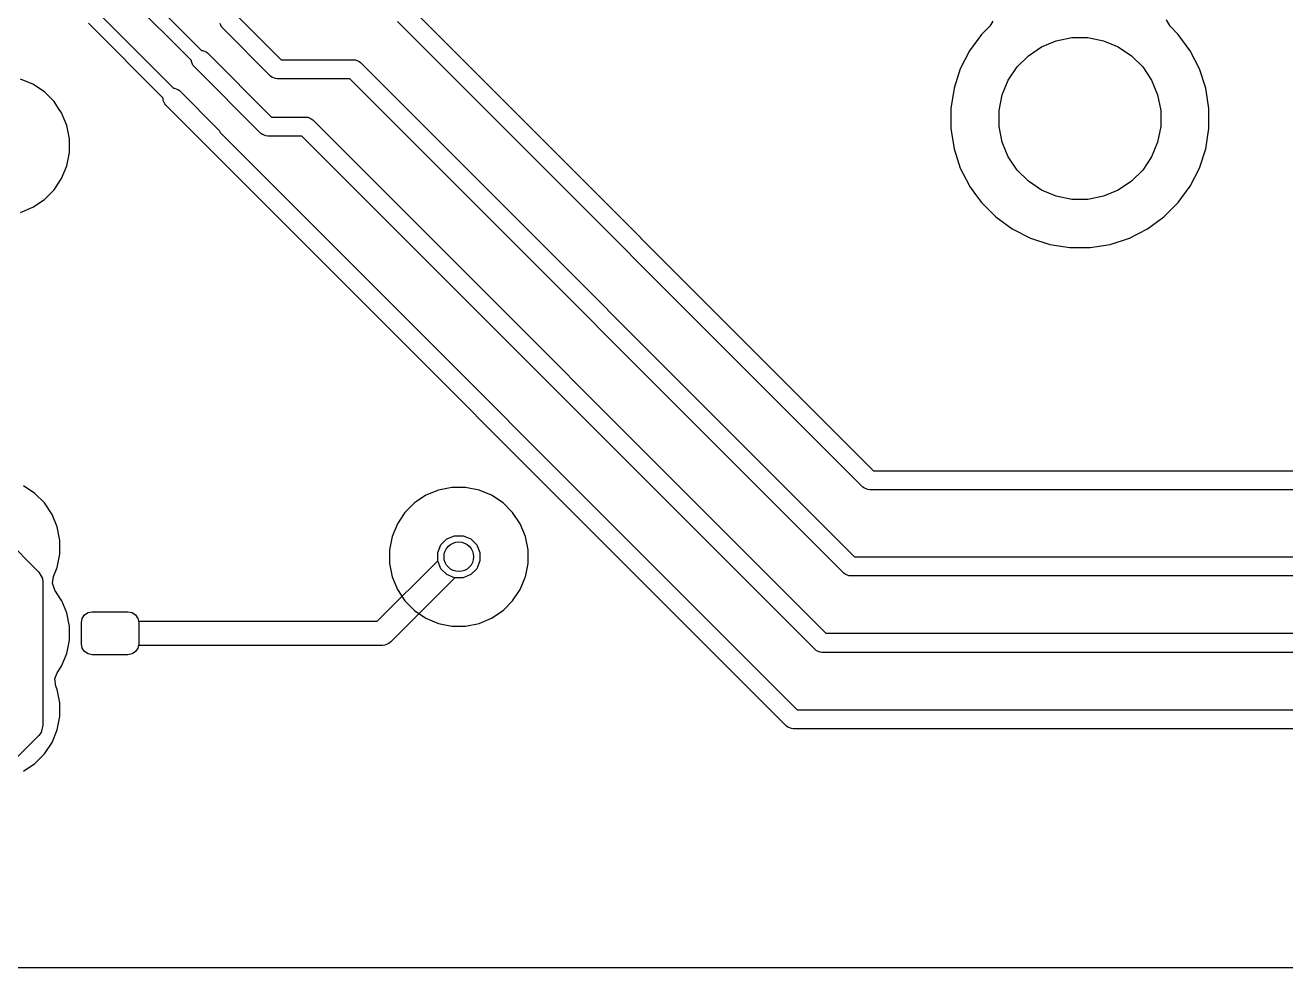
# Model space of a CAD drawing. Extents: x 0 to 3.78, y -0.8 to 2.03.
# Drawn here: x 0.585 to 1.105, y 0 to 0.388 of the extents above; entities that cross this region are included whole.
import ezdxf

# ---------------------------------------------------------------- set-up
doc = ezdxf.new("R2010")
doc.units = 0
doc.header["$MEASUREMENT"] = 0
doc.layers.add('BLACK', color=7, linetype='CONTINUOUS')

msp = doc.modelspace()

# ---------------------------------------------------------------- linework, layer by layer
at = {"layer": 'BLACK', "linetype": 'CONTINUOUS'}
for p, q in [((0.62895, 0.40672), (0.65779, 0.37788)), ((0.65362, 0.3737), (0.62462, 0.4027)), ((0.74294, 0.39648), (0.9347, 0.20472)), ((0.61532, 0.39322), (0.6462, 0.36234)), ((0.67208, 0.39255), (0.69061, 0.37402)), ((0.93029, 0.198), (0.73853, 0.38976)), ((0.98388, 0.38994), (0.98253, 0.38784)), ((1.05684, 0.38784), (1.05532, 0.39047)), ((0.64195, 0.35824), (0.61114, 0.38905)), ((0.66602, 0.38758), (0.66543, 0.389)), ((0.66651, 0.38698), (0.66602, 0.38758)), ((0.68619, 0.36729), (0.66651, 0.38698)), ((0.97913, 0.38444), (0.97421, 0.37767)), ((0.98253, 0.38784), (0.97913, 0.38444)), ((0.97913, 0.38444), (0.97913, 0.38444)), ((1.06024, 0.38444), (1.05684, 0.38784)), ((1.06516, 0.37767), (1.06024, 0.38444)), ((0.99846, 0.37567), (1.00391, 0.37932)), ((0.99846, 0.37567), (1.00391, 0.37932)), ((1.00391, 0.37932), (1.00997, 0.38183)), ((1.00391, 0.37932), (1.00997, 0.38183)), ((1.00997, 0.38183), (1.0164, 0.38311)), ((1.00997, 0.38183), (1.0164, 0.38311)), ((1.0164, 0.38311), (1.02297, 0.38311)), ((1.0164, 0.38311), (1.02297, 0.38311)), ((1.02297, 0.38311), (1.0294, 0.38183)), ((1.02297, 0.38311), (1.0294, 0.38183)), ((1.0294, 0.38183), (1.03546, 0.37932)), ((1.0294, 0.38183), (1.03546, 0.37932)), ((1.03546, 0.37932), (1.04091, 0.37567)), ((1.03546, 0.37932), (1.04091, 0.37567)), ((0.65779, 0.37788), (0.65825, 0.37788)), ((0.65825, 0.37788), (0.65967, 0.37729)), ((0.65967, 0.37729), (0.66026, 0.3768)), ((0.66026, 0.3768), (0.68667, 0.35039)), ((0.69061, 0.37402), (0.72047, 0.37402)), ((0.72047, 0.37402), (0.72124, 0.37394)), ((0.97421, 0.37767), (0.97041, 0.37021)), ((0.97421, 0.37767), (0.97421, 0.37767)), ((0.99382, 0.37103), (0.99846, 0.37567)), ((0.99382, 0.37103), (0.99846, 0.37567)), ((1.04091, 0.37567), (1.04555, 0.37103)), ((1.04091, 0.37567), (1.04555, 0.37103)), ((1.06896, 0.37021), (1.06516, 0.37767)), ((0.65362, 0.37325), (0.65362, 0.3737)), ((0.65421, 0.37183), (0.65362, 0.37325)), ((0.6547, 0.37123), (0.65421, 0.37183)), ((0.68226, 0.34367), (0.6547, 0.37123)), ((0.72124, 0.37394), (0.72266, 0.37335)), ((0.72266, 0.37335), (0.72326, 0.37286)), ((0.72326, 0.37286), (0.92683, 0.16929)), ((0.97041, 0.37021), (0.96782, 0.36225)), ((0.97041, 0.37021), (0.97041, 0.37021)), ((0.99017, 0.36558), (0.99382, 0.37103)), ((0.99017, 0.36558), (0.99382, 0.37103)), ((1.04555, 0.37103), (1.0492, 0.36558)), ((1.04555, 0.37103), (1.0492, 0.36558)), ((1.07155, 0.36225), (1.06896, 0.37021)), ((0.58833, 0.36389), (0.58313, 0.36605)), ((0.58833, 0.36389), (0.58833, 0.36389)), ((0.59301, 0.36077), (0.58833, 0.36389)), ((0.58833, 0.36389), (0.58833, 0.36389)), ((0.68679, 0.36681), (0.68619, 0.36729)), ((0.68821, 0.36622), (0.68679, 0.36681)), ((0.68898, 0.36614), (0.68821, 0.36622)), ((0.71884, 0.36614), (0.68898, 0.36614)), ((0.92241, 0.16257), (0.71884, 0.36614)), ((0.98766, 0.35952), (0.99017, 0.36558)), ((0.98766, 0.35952), (0.99017, 0.36558)), ((1.0492, 0.36558), (1.05171, 0.35952)), ((1.0492, 0.36558), (1.05171, 0.35952)), ((0.59699, 0.35679), (0.59301, 0.36077)), ((0.6462, 0.36234), (0.64665, 0.36234)), ((0.64665, 0.36234), (0.64807, 0.36176)), ((0.64807, 0.36176), (0.64867, 0.36127)), ((0.64867, 0.36127), (0.66463, 0.3453)), ((0.96771, 0.36153), (0.96652, 0.35399)), ((0.96782, 0.36225), (0.96771, 0.36153)), ((0.98638, 0.35308), (0.98766, 0.35952)), ((0.98638, 0.35308), (0.98766, 0.35952)), ((1.05171, 0.35952), (1.05299, 0.35308)), ((1.05171, 0.35952), (1.05299, 0.35308)), ((1.07285, 0.35399), (1.07155, 0.36225)), ((0.59886, 0.35399), (0.59699, 0.35679)), ((0.60012, 0.35211), (0.59886, 0.35399)), ((0.64195, 0.35805), (0.64195, 0.35824)), ((0.64202, 0.35728), (0.64195, 0.35805)), ((0.64261, 0.35587), (0.64202, 0.35728)), ((0.6431, 0.35527), (0.64261, 0.35587)), ((0.89879, 0.09958), (0.6431, 0.35527)), ((0.96652, 0.35399), (0.96652, 0.34562)), ((1.07285, 0.34562), (1.07285, 0.35399)), ((0.60227, 0.34691), (0.60012, 0.35211)), ((0.68667, 0.35039), (0.70079, 0.35039)), ((0.70079, 0.35039), (0.70156, 0.35032)), ((0.70156, 0.35032), (0.70297, 0.34973)), ((0.70297, 0.34973), (0.70357, 0.34924)), ((0.70357, 0.34924), (0.91502, 0.1378)), ((0.98638, 0.34652), (0.98638, 0.35308)), ((0.98638, 0.34652), (0.98638, 0.35308)), ((1.05299, 0.35308), (1.05299, 0.34652)), ((1.05299, 0.35308), (1.05299, 0.34652)), ((0.60337, 0.3414), (0.60227, 0.34691)), ((0.66463, 0.3453), (0.66512, 0.34471)), ((0.66512, 0.34471), (0.66535, 0.34416)), ((0.66535, 0.34416), (0.90321, 0.1063)), ((0.68285, 0.34318), (0.68226, 0.34367)), ((0.68327, 0.34301), (0.68285, 0.34318)), ((0.68427, 0.3426), (0.68327, 0.34301)), ((0.96652, 0.34562), (0.96782, 0.33735)), ((0.98766, 0.34009), (0.98638, 0.34652)), ((0.98766, 0.34009), (0.98638, 0.34652)), ((1.05299, 0.34652), (1.05171, 0.34009)), ((1.05299, 0.34652), (1.05171, 0.34009)), ((1.07155, 0.33735), (1.07285, 0.34562)), ((0.60337, 0.33577), (0.60337, 0.3414)), ((0.68504, 0.34252), (0.68427, 0.3426)), ((0.69916, 0.34252), (0.68504, 0.34252)), ((0.9106, 0.13107), (0.69916, 0.34252)), ((0.99017, 0.33403), (0.98766, 0.34009)), ((0.99017, 0.33403), (0.98766, 0.34009)), ((1.05171, 0.34009), (1.0492, 0.33403)), ((1.05171, 0.34009), (1.0492, 0.33403)), ((0.60227, 0.33025), (0.60337, 0.33577)), ((0.96782, 0.33735), (0.97041, 0.32939)), ((0.99382, 0.32857), (0.99017, 0.33403)), ((0.99382, 0.32857), (0.99017, 0.33403)), ((1.0492, 0.33403), (1.04555, 0.32857)), ((1.0492, 0.33403), (1.04555, 0.32857)), ((1.06896, 0.32939), (1.07155, 0.33735)), ((0.60012, 0.32505), (0.60227, 0.33025)), ((0.97041, 0.32939), (0.97402, 0.32232)), ((0.99846, 0.32393), (0.99382, 0.32857)), ((0.99846, 0.32393), (0.99382, 0.32857)), ((1.04555, 0.32857), (1.04091, 0.32393)), ((1.04555, 0.32857), (1.04091, 0.32393)), ((1.06516, 0.32194), (1.06896, 0.32939)), ((0.59699, 0.32037), (0.60012, 0.32505)), ((0.97402, 0.32232), (0.97421, 0.32194)), ((1.00391, 0.32029), (0.99846, 0.32393)), ((1.00391, 0.32029), (0.99846, 0.32393)), ((1.04091, 0.32393), (1.03546, 0.32029)), ((1.04091, 0.32393), (1.03546, 0.32029)), ((0.59301, 0.3164), (0.59699, 0.32037)), ((0.97421, 0.32194), (0.97421, 0.32194)), ((0.97421, 0.32194), (0.97667, 0.31855)), ((0.97667, 0.31855), (0.97913, 0.31517)), ((1.00997, 0.31778), (1.00391, 0.32029)), ((1.00997, 0.31778), (1.00391, 0.32029)), ((1.0164, 0.3165), (1.00997, 0.31778)), ((1.0164, 0.3165), (1.00997, 0.31778)), ((1.0294, 0.31778), (1.02297, 0.3165)), ((1.0294, 0.31778), (1.02297, 0.3165)), ((1.03546, 0.32029), (1.0294, 0.31778)), ((1.03546, 0.32029), (1.0294, 0.31778)), ((1.06024, 0.31517), (1.06516, 0.32194)), ((0.58313, 0.31112), (0.58833, 0.31327)), ((0.58833, 0.31327), (0.59301, 0.3164)), ((0.97913, 0.31517), (0.98505, 0.30925)), ((1.02297, 0.3165), (1.0164, 0.3165)), ((1.02297, 0.3165), (1.0164, 0.3165)), ((1.05432, 0.30925), (1.06024, 0.31517)), ((0.98505, 0.30925), (0.99182, 0.30433)), ((1.04755, 0.30433), (1.05432, 0.30925)), ((0.99182, 0.30433), (0.99928, 0.30053)), ((1.04009, 0.30053), (1.04755, 0.30433)), ((0.99928, 0.30053), (1.00723, 0.29794)), ((1.00723, 0.29794), (1.0155, 0.29663)), ((1.0155, 0.29663), (1.0155, 0.29663)), ((1.0155, 0.29663), (1.02387, 0.29663)), ((1.02387, 0.29663), (1.03214, 0.29794)), ((1.02387, 0.29663), (1.02387, 0.29663)), ((1.03214, 0.29794), (1.04009, 0.30053)), ((0.9347, 0.20472), (2.47081, 0.20472)), ((0.58907, 0.19541), (0.5844, 0.19854)), ((0.76097, 0.19785), (0.75545, 0.19676)), ((0.76659, 0.19785), (0.76097, 0.19785)), ((0.76097, 0.19785), (0.76097, 0.19785)), ((0.77211, 0.19676), (0.76659, 0.19785)), ((0.76659, 0.19785), (0.76659, 0.19785)), ((0.93088, 0.19751), (0.93029, 0.198)), ((0.93092, 0.1975), (0.93088, 0.19751)), ((0.9323, 0.19693), (0.93092, 0.1975)), ((0.59305, 0.19144), (0.58907, 0.19541)), ((0.75025, 0.1946), (0.74633, 0.19199)), ((0.75545, 0.19676), (0.75025, 0.1946)), ((0.75025, 0.1946), (0.75025, 0.1946)), ((0.75545, 0.19676), (0.75545, 0.19676)), ((0.77731, 0.1946), (0.77211, 0.19676)), ((0.77211, 0.19676), (0.77211, 0.19676)), ((0.78199, 0.19148), (0.77731, 0.1946)), ((0.77731, 0.1946), (0.77731, 0.1946)), ((0.77731, 0.1946), (0.77731, 0.1946)), ((0.93307, 0.19685), (0.9323, 0.19693)), ((2.47244, 0.19685), (0.93307, 0.19685)), ((0.59618, 0.18676), (0.59305, 0.19144)), ((0.74129, 0.18705), (0.73847, 0.18282)), ((0.74159, 0.1875), (0.74129, 0.18705)), ((0.74557, 0.19148), (0.74159, 0.1875)), ((0.74159, 0.1875), (0.74159, 0.1875)), ((0.74159, 0.1875), (0.74159, 0.1875)), ((0.74633, 0.19199), (0.74557, 0.19148)), ((0.78597, 0.1875), (0.78199, 0.19148)), ((0.78909, 0.18282), (0.78597, 0.1875)), ((0.59833, 0.18156), (0.59618, 0.18676)), ((0.73847, 0.18282), (0.73631, 0.17762)), ((0.73847, 0.18282), (0.73847, 0.18282)), ((0.79124, 0.17762), (0.78909, 0.18282)), ((0.59943, 0.17604), (0.59833, 0.18156)), ((0.73631, 0.17762), (0.73522, 0.1721)), ((0.73631, 0.17762), (0.73631, 0.17762)), ((0.75641, 0.17421), (0.75886, 0.17666)), ((0.75641, 0.17421), (0.75886, 0.17666)), ((0.75886, 0.17666), (0.76205, 0.17798)), ((0.75886, 0.17666), (0.76205, 0.17798)), ((0.76205, 0.17798), (0.76551, 0.17798)), ((0.76205, 0.17798), (0.76551, 0.17798)), ((0.76551, 0.17798), (0.7687, 0.17666)), ((0.76551, 0.17798), (0.7687, 0.17666)), ((0.7687, 0.17666), (0.77114, 0.17421)), ((0.7687, 0.17666), (0.77114, 0.17421)), ((0.79234, 0.1721), (0.79124, 0.17762)), ((0.57955, 0.17416), (0.58832, 0.16539)), ((0.59943, 0.1721), (0.59943, 0.17604)), ((0.59943, 0.17042), (0.59943, 0.1721)), ((0.73522, 0.1721), (0.73522, 0.16648)), ((0.75509, 0.17102), (0.75641, 0.17421)), ((0.75509, 0.17102), (0.75641, 0.17421)), ((0.77114, 0.17421), (0.77247, 0.17102)), ((0.77114, 0.17421), (0.77247, 0.17102)), ((0.79234, 0.16648), (0.79234, 0.1721)), ((0.59833, 0.1649), (0.59943, 0.17042)), ((0.73021, 0.1428), (0.75509, 0.16767)), ((0.73522, 0.16648), (0.73631, 0.16096)), ((0.75509, 0.16756), (0.75509, 0.17102)), ((0.75509, 0.16767), (0.75509, 0.17102)), ((0.75641, 0.16437), (0.75509, 0.16756)), ((0.77247, 0.16756), (0.77114, 0.16437)), ((0.77247, 0.16756), (0.77114, 0.16437)), ((0.77247, 0.17102), (0.77247, 0.16756)), ((0.77247, 0.17102), (0.77247, 0.16756)), ((0.79124, 0.16096), (0.79234, 0.16648)), ((0.92683, 0.16929), (2.48262, 0.16929)), ((0.58832, 0.16539), (0.59071, 0.16301)), ((0.59071, 0.16301), (0.59222, 0.16038)), ((0.59631, 0.15843), (0.59674, 0.16106)), ((0.59674, 0.16106), (0.59676, 0.1611)), ((0.59676, 0.1611), (0.59833, 0.1649)), ((0.75886, 0.16193), (0.75641, 0.16437)), ((0.76205, 0.1606), (0.75886, 0.16193)), ((0.7687, 0.16193), (0.76551, 0.1606)), ((0.7687, 0.16193), (0.76551, 0.1606)), ((0.77114, 0.16437), (0.7687, 0.16193)), ((0.77114, 0.16437), (0.7687, 0.16193)), ((0.92301, 0.16208), (0.92241, 0.16257)), ((0.92443, 0.16149), (0.92301, 0.16208)), ((0.9252, 0.16142), (0.92443, 0.16149)), ((2.48425, 0.16142), (0.9252, 0.16142)), ((0.59222, 0.16038), (0.59242, 0.15886)), ((0.59242, 0.15886), (0.59242, 0.09987)), ((0.59729, 0.15556), (0.59631, 0.15843)), ((0.76216, 0.1606), (0.73582, 0.13426)), ((0.73631, 0.16096), (0.73631, 0.16096)), ((0.73631, 0.16096), (0.73847, 0.15576)), ((0.76551, 0.1606), (0.76205, 0.1606)), ((0.76551, 0.1606), (0.76216, 0.1606)), ((0.78909, 0.15576), (0.79102, 0.16041)), ((0.79102, 0.16041), (0.79124, 0.16096)), ((0.60012, 0.15132), (0.59729, 0.15556)), ((0.60018, 0.15118), (0.60012, 0.15132)), ((0.60012, 0.15132), (0.60012, 0.15132)), ((0.60012, 0.15132), (0.60012, 0.15132)), ((0.60227, 0.14613), (0.60018, 0.15118)), ((0.73847, 0.15576), (0.73847, 0.15576)), ((0.73847, 0.15576), (0.73847, 0.15576)), ((0.73847, 0.15576), (0.74159, 0.15108)), ((0.74159, 0.15108), (0.74557, 0.14711)), ((0.78199, 0.14711), (0.78597, 0.15108)), ((0.78597, 0.15108), (0.78909, 0.15576)), ((0.60337, 0.14061), (0.60227, 0.14613)), ((0.60956, 0.14536), (0.611, 0.14632)), ((0.60956, 0.14536), (0.611, 0.14632)), ((0.611, 0.14632), (0.6127, 0.14665)), ((0.611, 0.14632), (0.6127, 0.14665)), ((0.6127, 0.14665), (0.62746, 0.14665)), ((0.6127, 0.14665), (0.62746, 0.14665)), ((0.62746, 0.14665), (0.62916, 0.14632)), ((0.62746, 0.14665), (0.62916, 0.14632)), ((0.62916, 0.14632), (0.63059, 0.14536)), ((0.62916, 0.14632), (0.63059, 0.14536)), ((0.74557, 0.14711), (0.75025, 0.14398)), ((0.77731, 0.14398), (0.78199, 0.14711)), ((0.60337, 0.13498), (0.60337, 0.14061)), ((0.60827, 0.14222), (0.6086, 0.14392)), ((0.60827, 0.14222), (0.6086, 0.14392)), ((0.60827, 0.13337), (0.60827, 0.14222)), ((0.60827, 0.13337), (0.60827, 0.14222)), ((0.6086, 0.14392), (0.60956, 0.14536)), ((0.6086, 0.14392), (0.60956, 0.14536)), ((0.63059, 0.14536), (0.63155, 0.14392)), ((0.63059, 0.14536), (0.63155, 0.14392)), ((0.63155, 0.14392), (0.63178, 0.1428)), ((0.63155, 0.14392), (0.63189, 0.14222)), ((0.63178, 0.1428), (0.73021, 0.1428)), ((0.63189, 0.14222), (0.63189, 0.13337)), ((0.75025, 0.14398), (0.75545, 0.14183)), ((0.75545, 0.14183), (0.76097, 0.14073)), ((0.76097, 0.14073), (0.76097, 0.14073)), ((0.76097, 0.14073), (0.76659, 0.14073)), ((0.76659, 0.14073), (0.77211, 0.14183)), ((0.76659, 0.14073), (0.76659, 0.14073)), ((0.77211, 0.14183), (0.77731, 0.14398)), ((0.91502, 0.1378), (2.50231, 0.1378)), ((0.60227, 0.12946), (0.60337, 0.13498)), ((0.6086, 0.13167), (0.60827, 0.13337)), ((0.6086, 0.13167), (0.60827, 0.13337)), ((0.60956, 0.13023), (0.6086, 0.13167)), ((0.60956, 0.13023), (0.6086, 0.13167)), ((0.611, 0.12927), (0.60956, 0.13023)), ((0.611, 0.12927), (0.60956, 0.13023)), ((0.63059, 0.13023), (0.62916, 0.12927)), ((0.63059, 0.13023), (0.62916, 0.12927)), ((0.63155, 0.13167), (0.63059, 0.13023)), ((0.63155, 0.13167), (0.63059, 0.13023)), ((0.63189, 0.13337), (0.63155, 0.13167)), ((0.63178, 0.1328), (0.63155, 0.13167)), ((0.73228, 0.1328), (0.63178, 0.1328)), ((0.73326, 0.13289), (0.73228, 0.1328)), ((0.73401, 0.1332), (0.73326, 0.13289)), ((0.73326, 0.13289), (0.73326, 0.13289)), ((0.73506, 0.13364), (0.73401, 0.1332)), ((0.73582, 0.13426), (0.73506, 0.13364)), ((0.73506, 0.13364), (0.73506, 0.13364)), ((0.9112, 0.13058), (0.9106, 0.13107)), ((0.91157, 0.13043), (0.9112, 0.13058)), ((0.91262, 0.13), (0.91157, 0.13043)), ((0.91339, 0.12992), (0.91262, 0.13)), ((2.50394, 0.12992), (0.91339, 0.12992)), ((0.60012, 0.12427), (0.60227, 0.12946)), ((0.6127, 0.12894), (0.611, 0.12927)), ((0.6127, 0.12894), (0.611, 0.12927)), ((0.62746, 0.12894), (0.6127, 0.12894)), ((0.62746, 0.12894), (0.6127, 0.12894)), ((0.62916, 0.12927), (0.62746, 0.12894)), ((0.62916, 0.12927), (0.62746, 0.12894)), ((0.59735, 0.11904), (0.59829, 0.12154)), ((0.59829, 0.12154), (0.60012, 0.12427)), ((0.59775, 0.11603), (0.59735, 0.11904)), ((0.59833, 0.11463), (0.59775, 0.11603)), ((0.59943, 0.10911), (0.59833, 0.11463)), ((0.59943, 0.10349), (0.59943, 0.10911)), ((0.90321, 0.1063), (2.52199, 0.1063)), ((0.59242, 0.09987), (0.59164, 0.09694)), ((0.59833, 0.09797), (0.59943, 0.10349)), ((0.89939, 0.09909), (0.89879, 0.09958)), ((0.89976, 0.09893), (0.89939, 0.09909)), ((0.90081, 0.0985), (0.89976, 0.09893)), ((0.59071, 0.09572), (0.55969, 0.06471)), ((0.59164, 0.09694), (0.59071, 0.09572)), ((0.59618, 0.09277), (0.59833, 0.09797)), ((0.90157, 0.09843), (0.90081, 0.0985)), ((2.52362, 0.09843), (0.90157, 0.09843)), ((0.59305, 0.08809), (0.59618, 0.09277)), ((0.5844, 0.08099), (0.58907, 0.08411)), ((0.58907, 0.08411), (0.59305, 0.08809)), ((2.67918, 0), (0.19563, 0))]:
    msp.add_line(p, q, dxfattribs=at)
at = {"layer": 'BLACK'}
msp.add_circle((0.76378, 0.16929), 0.0061, dxfattribs=at)
msp.add_circle((0.76378, 0.16929), 0.0061, dxfattribs=at)

doc.saveas('drawing.dxf')
